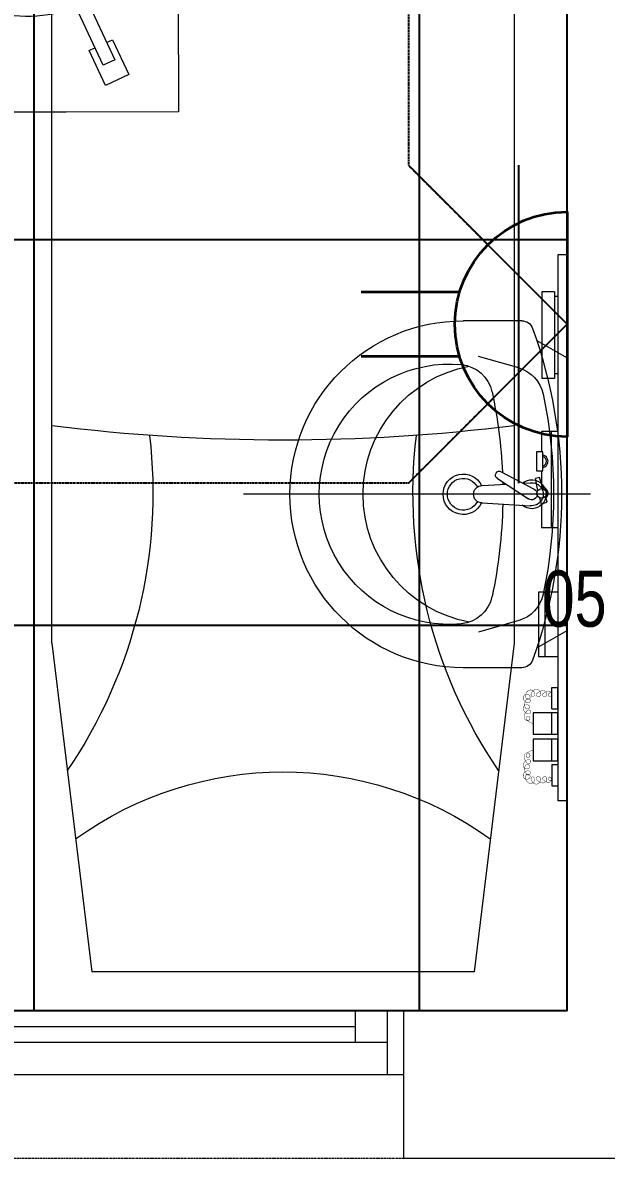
# Model space of a CAD drawing. Extents: x -12260 to 57327, y -29287 to 19916.
# Drawn here: x 28528 to 29437, y -13060 to -11292 of the extents above; entities that cross this region are included whole.
import ezdxf
from ezdxf.enums import TextEntityAlignment as Align

# ---------------------------------------------------------------- set-up
doc = ezdxf.new("R2010")
doc.units = 0
doc.header["$LTSCALE"] = 0.25
for name, pattern in [('01-First Floor-FUR$0$HIDDEN', [9.525, 6.35, -3.175]), ('DASHDOT', [25.4, 12.7, -6.35, 0, -6.35]), ('HIDDEN', [9.525, 6.35, -3.175])]:
    doc.linetypes.add(name, pattern=pattern)
for name, color, linetype, lineweight in [('01-First Floor-FUR$0$72_EGR_EQP_TAG', 142, 'Continuous', 5), ('01-First Floor-FUR$0$Aluminum', 251, 'Continuous', 5), ('01-First Floor-FUR$0$LOADING', 253, 'Continuous', 5), ('01-First Floor-FUR$0$Proj', 251, 'Continuous', 5), ('01-First Floor-FUR$0$SANIT', 250, 'Continuous', 5), ('01-First Floor-FUR$0$Walls', 251, 'Continuous', 5), ('E-LITE-CLNG-CNDT', 6, 'DASHDOT', 35), ('E-LITE-EXIT-NUMB', 6, 'Continuous', 25), ('E-POWR-FLOR-CNDT', 6, 'HIDDEN', 25), ('E-POWR-WALL @ 100', 4, 'Continuous', 35)]:
    doc.layers.add(name, color=color, linetype=linetype, lineweight=lineweight)
doc.layers.add('01-First Floor-FUR$0$FALSE CEILING', color=251, linetype='Continuous')
doc.styles.add('01-First Floor-FUR$0$X3G_ENTITY_257CFD', font='swisscl.ttf', dxfattribs={"height": 200})
doc.styles.add('DC_SIMPLEX', font='SIMPLEX.shx', dxfattribs={"width": 0.7})

# ---------------------------------------------------------------- blocks, each defined once
blk = doc.blocks.new('01-First Floor-FUR$0$lav-manta 60')
at = {"layer": '01-First Floor-FUR$0$SANIT'}
for p, q in [((0, 0.04), (0, -0.56)), ((-0.2658, -0.0529), (-0.2358, 0)), ((-0.2358, 0), (0.2358, 0)), ((0.2658, -0.0529), (0.2358, 0)), ((0.0389, -0.1142), (0.0087, -0.0575)), ((-0.015, -0.1473), (-0.0199, -0.064)), ((0.0274, -0.121), (-0.0078, -0.0673)), ((0.0191, -0.077), (0.0199, -0.064)), ((-0.3, -0.0789), (-0.3, -0.18)), ((-0.2185, -0.0841), (-0.2383, -0.1537)), ((0.2185, -0.0841), (0.2383, -0.1537)), ((0.3, -0.0789), (0.3, -0.18)), ((0.015, -0.1473), (0.0174, -0.1057))]:
    blk.add_line(p, q, dxfattribs=at)
for centre, radius, start, end in [((0, -0.8557), 0.8457, 70.1771, 109.8229), ((0, -0.8696), 0.8457, 78.1914, 101.8086), ((0, -0.0617), 0.025, 320.7474, 220.368), ((-0.1608, -0.1006), 0.06, 101.8086, 164.0794), ((0, -0.0617), 0.02, 353.2671, 186.682), ((0, -0.0617), 0.00966, 25.4127, 215.9577), ((0.1608, -0.1006), 0.06, 15.9206, 78.1914), ((-0.28, -0.0789), 0.02, 109.8229, 180), ((0.28, -0.0789), 0.02, 0, 70.1771), ((0, -0.9572), 0.8457, 91.1572, 102.0883), ((0, -0.9572), 0.8457, 88.5486, 88.844), ((0.0332, -0.1176), 0.00666, 210.6852, 30.6852), ((0, -0.9572), 0.8457, 77.9117, 87.4274), ((-0.1645, -0.189), 0.06, 102.0883, 174.8142), ((0.1645, -0.189), 0.06, 5.1858, 77.9117), ((0, -0.18), 0.035, 115.3106, 64.6894), ((0, -0.18), 0.0275, 117.1496, 62.8504), ((0, -0.1473), 0.015, 180, 0), ((0, -0.1282), 0.2252, 190.6097, 349.3903), ((0, -0.18), 0.3, 180, 0), ((0, -0.2039), 0.2252, 174.8142, 5.1858)]:
    blk.add_arc(centre, radius, start, end, dxfattribs=at)
blk = doc.blocks.new('01-First Floor-FUR$0$ME19011A-P')
for p, q in [((-0.425, 0), (0.425, 0)), ((-0.425, 0), (-0.425, -0.015)), ((0.425, 0), (0.425, -0.015)), ((-0.425, -0.015), (0.425, -0.015)), ((-0.36, -0.015), (-0.36, -0.0198)), ((-0.24, -0.015), (-0.24, -0.0198)), ((-0.15, -0.015), (-0.15, -0.04)), ((0, -0.015), (0, -0.04)), ((0.1, -0.015), (0.1, -0.045)), ((0.2, -0.045), (0.2, -0.015)), ((0.2818, -0.015), (0.2484, -0.015)), ((0.2484, -0.0243), (0.2484, -0.015)), ((0.2818, -0.0243), (0.2818, -0.015)), ((0.3211, -0.015), (0.2877, -0.015)), ((0.2877, -0.015), (0.2877, -0.0531)), ((0.3211, -0.0531), (0.3211, -0.015)), ((0.3623, -0.015), (0.3289, -0.015)), ((0.3289, -0.015), (0.3289, -0.0531)), ((0.3623, -0.0531), (0.3623, -0.015)), ((0.3682, -0.0243), (0.3682, -0.015)), ((0.3682, -0.015), (0.4016, -0.015)), ((0.4016, -0.0243), (0.4016, -0.015)), ((-0.3675, -0.0198), (-0.2325, -0.0198)), ((-0.3675, -0.0198), (-0.3675, -0.0399)), ((-0.2325, -0.0198), (-0.2325, -0.0399)), ((-0.15, -0.025), (0, -0.025)), ((-0.0402, -0.0312), (-0.0496, -0.0337)), ((-0.0376, -0.0409), (-0.0402, -0.0312)), ((0.1, -0.035), (0.2, -0.035)), ((0.2818, -0.0243), (0.2484, -0.0243)), ((0.3211, -0.0243), (0.2877, -0.0243)), ((0.3623, -0.0243), (0.3289, -0.0243)), ((0.3682, -0.0243), (0.4016, -0.0243)), ((-0.3675, -0.0399), (-0.2325, -0.0399)), ((-0.15, -0.04), (-0.1187, -0.04)), ((-0.0887, -0.04), (-0.0637, -0.04)), ((-0.0606, -0.0371), (-0.0787, -0.0432)), ((-0.0787, -0.0432), (-0.077, -0.0497)), ((-0.0582, -0.046), (-0.077, -0.0497)), ((-0.047, -0.0434), (-0.0376, -0.0409)), ((-0.0379, -0.04), (0, -0.04)), ((0.1, -0.045), (0.2, -0.045)), ((0.2877, -0.0531), (0.3211, -0.0531)), ((0.3289, -0.0531), (0.3623, -0.0531))]:
    blk.add_line(p, q)
at = {"color": 8, "const_width": 0.000601}
for points in [[(0.3044, -0.0531, -0.184574), (0.2977, -0.0636, -1.44364), (0.2961, -0.0581, -0.837915), (0.2969, -0.0664, -0.30536), (0.2839, -0.062, -1.584726), (0.2894, -0.0609, -0.253153), (0.2827, -0.0684, -0.874198), (0.2775, -0.0585, -0.915253), (0.2791, -0.0658, -0.223821), (0.2683, -0.0644, -1.703343), (0.272, -0.0597, -0.588962), (0.2621, -0.068, -0.717795), (0.2625, -0.0581, -0.983104), (0.2645, -0.0644, -0.326362), (0.2534, -0.0609, -0.758716), (0.2609, -0.0514, -0.906186), (0.2593, -0.0565, -0.189488), (0.2526, -0.0522, -0.7948), (0.2613, -0.0423, -1.223996), (0.2574, -0.047, -0.072149), (0.2534, -0.0403, -0.645886), (0.2609, -0.0324, -1.366917), (0.2574, -0.0371, -0.078415), (0.2542, -0.0308, -0.723006), (0.2613, -0.0256, -1.105484), (0.2582, -0.0292, -0.221197), (0.2566, -0.0243, -0.221197)], [(0.3456, -0.0531, 0.184574), (0.3523, -0.0636, 1.44364), (0.3539, -0.0581, 0.837915), (0.3531, -0.0664, 0.30536), (0.3661, -0.062, 1.584726), (0.3606, -0.0609, 0.253153), (0.3673, -0.0684, 0.874198), (0.3725, -0.0585, 0.915253), (0.3709, -0.0658, 0.223821), (0.3817, -0.0644, 1.703343), (0.378, -0.0597, 0.588962), (0.3879, -0.068, 0.717795), (0.3875, -0.0581, 0.983104), (0.3855, -0.0644, 0.326362), (0.3966, -0.0609, 0.758716), (0.3891, -0.0514, 0.906186), (0.3907, -0.0565, 0.189488), (0.3974, -0.0522, 0.7948), (0.3887, -0.0423, 1.223996), (0.3926, -0.047, 0.072149), (0.3966, -0.0403, 0.645886), (0.3891, -0.0324, 1.366917), (0.3926, -0.0371, 0.078415), (0.3958, -0.0308, 0.723006), (0.3887, -0.0256, 1.105484), (0.3918, -0.0292, 0.221197), (0.3934, -0.0243, 0.221197)]]:
    blk.add_lwpolyline(points, format="xyb", dxfattribs=at)
blk.add_lwpolyline([(-0.1187, -0.0482), (-0.0887, -0.0482), (-0.0887, -0.0382), (-0.1187, -0.0382)], close=True)
blk.add_circle((-0.0537, -0.04), 0.0075)
for centre, radius, start, end in [((-0.1037, -0.04), 0.01, 10.4593, 169.5407), ((-0.1037, -0.04), 0.0075, 14.0075, 165.9925), ((-0.0537, -0.04), 0.01, 45, 180)]:
    blk.add_arc(centre, radius, start, end)
blk = doc.blocks.new('01-First Floor-FUR$0$M.44.57.64')
at = {"layer": '01-First Floor-FUR$0$LOADING', "xscale": 1000.000000000002, "yscale": 1000.000000000002, "zscale": 1000.000000000002, "rotation": 225.9999036123427}
blk.add_blockref('01-First Floor-FUR$0$ME19011A-P', (-80806.9, 16720.7), dxfattribs=at)
blk = doc.blocks.new('01-First Floor-FUR$0$HF13902-P')
at = {"linetype": 'Continuous'}
for points in [[(0.36, -0.5224), (0.36, -0.5224), (0.36, -0.5224), (0.36, -0.5224), (0.36, -0.5224), (0.36, -0.5224), (0.36, -0.5224), (0.36, -0.5224), (0.36, -0.5224), (0.36, -0.5224), (0.36, -0.5224), (0.36, -0.5224), (0.36, -0.5224), (0.36, -0.5224), (0.36, -0.5224), (0.36, -0.5224), (0.36, -0.5224), (0.36, -0.5224), (0.36, -0.5224), (0.36, -0.5224), (0.36, -0.5224), (0.36, -0.5224), (0.36, -0.5224), (0.36, -0.5224), (0.36, -0.5224), (0.36, -0.5224), (0.36, -0.5224), (0.36, -0.5224), (0.36, -0.5224), (0.36, -0.5224), (0.36, -0.5224), (0.36, -0.5224), (0.36, -0.5224), (0.36, -0.5224), (0.36, -0.5224), (0.36, -0.5224), (0.36, -0.5224), (0.36, -0.5224), (0.36, -0.5224), (0.36, -0.5224), (0.36, -0.5224), (0.36, -0.5224), (0.36, -0.5224), (0.36, -0.5224), (0.36, -0.5224), (0.36, -0.5224), (0.36, -0.5224), (0.36, -0.5224), (0.36, -0.5224), (0.36, -0.5224), (0.36, -0.5224), (0.36, -0.5224), (0.36, -0.5224), (0.36, -0.5224), (0.36, -0.5224), (0.36, -0.5224), (0.36, -0.5224), (0.36, -0.5224), (0.36, -0.5224), (0.36, -0.5224), (0.36, -0.5224), (0.36, -0.5224), (0.36, -0.5224), (0.36, -0.5224), (0.36, -0.5224), (0.36, -0.5224), (0.36, -0.5224), (0.36, -0.5224), (0.36, -0.5224), (0.36, -0.5224), (0.36, -0.5224), (0.36, -0.5224), (0.36, -0.5224), (0.36, -0.5224), (0.36, -0.5224), (0.36, -0.5224), (0.36, -0.5224), (0.36, -0.5224), (0.36, -0.5224), (0.36, -0.5224), (0.36, -0.5224), (0.36, -0.5224), (0.36, -0.5224), (0.36, -0.5224), (0.36, -0.5224), (0.36, -0.5224), (0.36, -0.5224), (0.36, -0.5224), (0.36, -0.5224), (0.36, -0.5224), (0.36, -0.5224), (0.36, -0.5224), (0.36, -0.5224), (0.36, -0.5224), (0.36, -0.5224), (0.36, -0.5224), (0.36, -0.5224), (0.36, -0.5224), (0.36, -0.5224), (0.36, -0.5224), (0.36, -0.5224), (0.36, -0.5224), (0.36, -0.5224), (0.36, -0.5224), (0.36, -0.5224), (0.36, -0.5224), (0.36, -0.5224), (0.36, -0.5224), (0.36, -0.5224), (0.36, -0.5224), (0.36, -0.5224), (0.36, -0.5224), (0.36, -0.5224), (0.36, -0.5224), (0.36, -0.5224), (0.36, -0.5224), (0.36, -0.5224), (0.36, -0.5224), (0.36, -0.5224), (0.36, -0.5224), (0.36, -0.5224), (0.36, -0.5224), (0.36, -0.5224), (0.36, -0.5224), (0.36, -0.5224), (0.36, -0.5224), (0.36, -0.5224), (0.36, -0.5224), (0.36, -0.5224), (0.36, -0.5224), (0.36, -0.5224), (0.36, -0.5224), (0.36, -0.5224), (0.36, -0.5224), (0.36, -0.5224), (0.36, -0.5224), (0.36, -0.5224), (0.36, -0.5224), (0.36, -0.5224), (0.36, -0.5224), (0.36, -0.5224), (0.36, -0.5224), (0.36, -0.5224), (0.36, -0.5224), (0.36, -0.5224), (0.36, -0.5224), (0.36, -0.5224), (0.36, -0.5224), (0.36, -0.5224), (0.36, -0.5224), (0.36, -0.5224), (0.36, -0.5224), (0.36, -0.5224), (0.36, -0.5224), (0.36, -0.5224), (0.36, -0.5224), (0.36, -0.5224), (0.36, -0.5224), (0.36, -0.5224), (0.36, -0.5224), (0.36, -0.5224), (0.36, -0.5224), (0.36, -0.5224), (0.36, -0.5224), (0.36, -0.5224), (0.36, -0.5224), (0.36, -0.5224), (0.36, -0.5224), (0.36, -0.5224), (0.36, -0.5224), (0.36, -0.5224), (0.36, -0.5224), (0.36, -0.5224), (0.36, -0.5224), (0.36, -0.5224), (0.36, -0.5224), (0.36, -0.5224), (0.36, -0.5224), (0.36, -0.5224), (0.36, -0.5224), (0.36, -0.5224), (0.36, -0.5224), (0.36, -0.5224), (0.36, -0.5224), (0.36, -0.5224), (0.36, -0.5224), (0.36, -0.5224), (0.36, -0.5224), (0.36, -0.5224), (0.36, -0.5224), (0.36, -0.5224), (0.36, -0.5224), (0.36, -0.5224), (0.36, -0.5224), (0.36, -0.5224), (0.36, -0.5224), (0.36, -0.5224), (0.36, -0.5224), (0.36, -0.5224), (0.36, -0.5224), (0.36, -0.5224), (0.36, -0.5224), (0.36, -0.5224), (0.36, -0.5224), (0.36, -0.5224), (0.36, -0.5224), (0.36, -0.5224), (0.36, -0.5224), (0.36, -0.5224), (0.36, -0.5224), (0.36, -0.5224), (0.36, -0.5224), (0.36, -0.5224), (0.36, -0.5224), (0.36, -0.5224), (0.36, -0.5224), (0.36, -0.5224), (0.36, -0.5224), (0.36, -0.5224)], [(0.36, -0.5224), (0.36, -0.5224), (0.36, -0.5224), (0.36, -0.5224), (0.36, -0.5224), (0.36, -0.5224), (0.36, -0.5224), (0.36, -0.5224), (0.36, -0.5224), (0.36, -0.5224), (0.36, -0.5224), (0.36, -0.5224), (0.36, -0.5224), (0.36, -0.5224), (0.36, -0.5224), (0.36, -0.5224), (0.36, -0.5224), (0.36, -0.5224), (0.36, -0.5224), (0.36, -0.5224), (0.36, -0.5224), (0.36, -0.5224), (0.36, -0.5224), (0.36, -0.5224), (0.36, -0.5224), (0.36, -0.5224), (0.36, -0.5224), (0.36, -0.5224), (0.36, -0.5224), (0.36, -0.5224), (0.36, -0.5224), (0.36, -0.5224), (0.36, -0.5224), (0.36, -0.5224), (0.36, -0.5224), (0.36, -0.5224), (0.36, -0.5224), (0.36, -0.5224), (0.36, -0.5224), (0.36, -0.5224), (0.36, -0.5224), (0.36, -0.5224), (0.36, -0.5224), (0.36, -0.5224), (0.36, -0.5224), (0.36, -0.5224), (0.36, -0.5224), (0.36, -0.5224), (0.36, -0.5224), (0.36, -0.5224), (0.36, -0.5224), (0.36, -0.5224), (0.36, -0.5224), (0.36, -0.5224), (0.36, -0.5224), (0.36, -0.5224), (0.36, -0.5224), (0.36, -0.5224), (0.36, -0.5224), (0.36, -0.5224), (0.36, -0.5224), (0.36, -0.5224), (0.36, -0.5224), (0.36, -0.5224), (0.36, -0.5224), (0.36, -0.5224), (0.36, -0.5224), (0.36, -0.5224), (0.36, -0.5224), (0.36, -0.5224), (0.36, -0.5224), (0.36, -0.5224), (0.36, -0.5224), (0.36, -0.5224), (0.36, -0.5224), (0.36, -0.5224), (0.36, -0.5224), (0.36, -0.5224), (0.36, -0.5224), (0.36, -0.5224), (0.36, -0.5224), (0.36, -0.5224), (0.36, -0.5224), (0.36, -0.5224), (0.36, -0.5224), (0.36, -0.5224), (0.36, -0.5224), (0.36, -0.5224), (0.36, -0.5224), (0.36, -0.5224), (0.36, -0.5224), (0.36, -0.5224), (0.36, -0.5224), (0.36, -0.5224), (0.36, -0.5224), (0.36, -0.5224), (0.36, -0.5224), (0.36, -0.5224), (0.36, -0.5224), (0.36, -0.5224), (0.36, -0.5224), (0.36, -0.5224), (0.36, -0.5224), (0.36, -0.5224), (0.36, -0.5224), (0.36, -0.5224), (0.36, -0.5224), (0.36, -0.5224), (0.36, -0.5224), (0.36, -0.5224), (0.36, -0.5224), (0.36, -0.5224), (0.36, -0.5224), (0.36, -0.5224), (0.36, -0.5224), (0.36, -0.5224), (0.36, -0.5224), (0.36, -0.5224), (0.36, -0.5224), (0.36, -0.5224), (0.36, -0.5224), (0.36, -0.5224), (0.36, -0.5224), (0.36, -0.5224), (0.36, -0.5224), (0.36, -0.5224), (0.36, -0.5224), (0.36, -0.5224), (0.36, -0.5224), (0.36, -0.5224), (0.36, -0.5224), (0.36, -0.5224), (0.36, -0.5224), (0.36, -0.5224), (0.36, -0.5224), (0.36, -0.5224), (0.36, -0.5224), (0.36, -0.5224), (0.36, -0.5224), (0.36, -0.5224), (0.36, -0.5224), (0.36, -0.5224), (0.36, -0.5224), (0.36, -0.5224), (0.36, -0.5224), (0.36, -0.5224), (0.36, -0.5224), (0.36, -0.5224), (0.36, -0.5224), (0.36, -0.5224), (0.36, -0.5224), (0.36, -0.5224), (0.36, -0.5224), (0.36, -0.5224), (0.36, -0.5224), (0.36, -0.5224), (0.36, -0.5224), (0.36, -0.5224), (0.36, -0.5224), (0.36, -0.5224), (0.36, -0.5224), (0.36, -0.5224), (0.36, -0.5224), (0.36, -0.5224), (0.36, -0.5224), (0.36, -0.5224), (0.36, -0.5224), (0.36, -0.5224), (0.36, -0.5224), (0.36, -0.5224), (0.36, -0.5224), (0.36, -0.5224), (0.36, -0.5224), (0.36, -0.5224), (0.36, -0.5224), (0.36, -0.5224), (0.36, -0.5224), (0.36, -0.5224), (0.36, -0.5224), (0.36, -0.5224), (0.36, -0.5224), (0.36, -0.5224), (0.36, -0.5224), (0.36, -0.5224), (0.36, -0.5224), (0.36, -0.5224), (0.36, -0.5224), (0.36, -0.5224), (0.36, -0.5224), (0.36, -0.5224), (0.36, -0.5224), (0.36, -0.5224), (0.36, -0.5224), (0.36, -0.5224), (0.36, -0.5224), (0.36, -0.5224), (0.36, -0.5224), (0.36, -0.5224), (0.36, -0.5224), (0.36, -0.5224), (0.36, -0.5224), (0.36, -0.5224), (0.36, -0.5224), (0.36, -0.5224), (0.36, -0.5224), (0.36, -0.5224), (0.36, -0.5224), (0.36, -0.5224), (0.36, -0.5224), (0.36, -0.5224), (0.36, -0.5224), (0.36, -0.5224), (0.36, -0.5224), (0.36, -0.5224)], [(0.36, -0.5224), (0.36, -0.5224), (0.36, -0.5224), (0.36, -0.5224), (0.36, -0.5224), (0.36, -0.5224), (0.36, -0.5224), (0.36, -0.5224), (0.36, -0.5224), (0.36, -0.5224), (0.36, -0.5224), (0.36, -0.5224), (0.36, -0.5224), (0.36, -0.5224), (0.36, -0.5224), (0.36, -0.5224), (0.36, -0.5224), (0.36, -0.5224), (0.36, -0.5224), (0.36, -0.5224), (0.36, -0.5224), (0.36, -0.5224), (0.36, -0.5224), (0.36, -0.5224), (0.36, -0.5224), (0.36, -0.5224), (0.36, -0.5224), (0.36, -0.5224), (0.36, -0.5224), (0.36, -0.5224), (0.36, -0.5224), (0.36, -0.5224), (0.36, -0.5224), (0.36, -0.5224), (0.36, -0.5224), (0.36, -0.5224), (0.36, -0.5224), (0.36, -0.5224), (0.36, -0.5224), (0.36, -0.5224), (0.36, -0.5224), (0.36, -0.5224), (0.36, -0.5224), (0.36, -0.5224), (0.36, -0.5224), (0.36, -0.5224), (0.36, -0.5224), (0.36, -0.5224), (0.36, -0.5224), (0.36, -0.5224), (0.36, -0.5224), (0.36, -0.5224), (0.36, -0.5224), (0.36, -0.5224), (0.36, -0.5224), (0.36, -0.5224), (0.36, -0.5224), (0.36, -0.5224), (0.36, -0.5224), (0.36, -0.5224), (0.36, -0.5224), (0.36, -0.5224), (0.36, -0.5224), (0.36, -0.5224), (0.36, -0.5224), (0.36, -0.5224), (0.36, -0.5224), (0.36, -0.5224), (0.36, -0.5224), (0.36, -0.5224), (0.36, -0.5224), (0.36, -0.5224), (0.36, -0.5224), (0.36, -0.5224), (0.36, -0.5224), (0.36, -0.5224), (0.36, -0.5224), (0.36, -0.5224), (0.36, -0.5224), (0.36, -0.5224), (0.36, -0.5224), (0.36, -0.5224), (0.36, -0.5224), (0.36, -0.5224), (0.36, -0.5224), (0.36, -0.5224), (0.36, -0.5224), (0.36, -0.5224), (0.36, -0.5224), (0.36, -0.5224), (0.36, -0.5224), (0.36, -0.5224), (0.36, -0.5224), (0.36, -0.5224), (0.36, -0.5224), (0.36, -0.5224), (0.36, -0.5224), (0.36, -0.5224), (0.36, -0.5224), (0.36, -0.5224), (0.36, -0.5224), (0.36, -0.5224), (0.36, -0.5224), (0.36, -0.5224), (0.36, -0.5224), (0.36, -0.5224), (0.36, -0.5224), (0.36, -0.5224), (0.36, -0.5224), (0.36, -0.5224), (0.36, -0.5224), (0.36, -0.5224), (0.36, -0.5224), (0.36, -0.5224), (0.36, -0.5224), (0.36, -0.5224), (0.36, -0.5224), (0.36, -0.5224), (0.36, -0.5224), (0.36, -0.5224), (0.36, -0.5224), (0.36, -0.5224), (0.36, -0.5224), (0.36, -0.5224), (0.36, -0.5224), (0.36, -0.5224), (0.36, -0.5224), (0.36, -0.5224), (0.36, -0.5224), (0.36, -0.5224), (0.36, -0.5224), (0.36, -0.5224), (0.36, -0.5224), (0.36, -0.5224), (0.36, -0.5224), (0.36, -0.5224), (0.36, -0.5224), (0.36, -0.5224), (0.36, -0.5224), (0.36, -0.5224), (0.36, -0.5224), (0.36, -0.5224), (0.36, -0.5224), (0.36, -0.5224), (0.36, -0.5224), (0.36, -0.5224), (0.36, -0.5224), (0.36, -0.5224), (0.36, -0.5224), (0.36, -0.5224), (0.36, -0.5224), (0.36, -0.5224), (0.36, -0.5224), (0.36, -0.5224), (0.36, -0.5224), (0.36, -0.5224), (0.36, -0.5224), (0.36, -0.5224), (0.36, -0.5224), (0.36, -0.5224), (0.36, -0.5224), (0.36, -0.5224), (0.36, -0.5224), (0.36, -0.5224), (0.36, -0.5224), (0.36, -0.5224), (0.36, -0.5224), (0.36, -0.5224), (0.36, -0.5224), (0.36, -0.5224), (0.36, -0.5224), (0.36, -0.5224), (0.36, -0.5224), (0.36, -0.5224), (0.36, -0.5224), (0.36, -0.5224), (0.36, -0.5224), (0.36, -0.5224), (0.36, -0.5224), (0.36, -0.5224), (0.36, -0.5224), (0.36, -0.5224), (0.36, -0.5224), (0.36, -0.5224), (0.36, -0.5224), (0.36, -0.5224), (0.36, -0.5224), (0.36, -0.5224), (0.36, -0.5224), (0.36, -0.5224), (0.36, -0.5224), (0.36, -0.5224), (0.36, -0.5224), (0.36, -0.5224), (0.36, -0.5224), (0.36, -0.5224), (0.36, -0.5224), (0.36, -0.5224), (0.36, -0.5224), (0.36, -0.5224), (0.36, -0.5224), (0.36, -0.5224), (0.36, -0.5224), (0.36, -0.5224), (0.36, -0.5224), (0.36, -0.5224), (0.36, -0.5224), (0.36, -0.5224), (0.36, -0.5224), (0.36, -0.5224), (0.36, -0.5224), (0.36, -0.5224), (0.36, -0.5224), (0.36, -0.5224), (0.36, -0.5224), (0.36, -0.5224), (0.36, -0.5224), (0.36, -0.5224), (0.36, -0.5224), (0.36, -0.5224), (0.36, -0.5224), (0.36, -0.5224), (0.36, -0.5224), (0.36, -0.5224), (0.36, -0.5224), (0.36, -0.5224), (0.36, -0.5224), (0.36, -0.5224), (0.36, -0.5224), (0.36, -0.5224), (0.36, -0.5224), (0.36, -0.5224), (0.36, -0.5224), (0.36, -0.5224), (0.36, -0.5224), (0.36, -0.5224), (0.36, -0.5224), (0.36, -0.5224), (0.36, -0.5224), (0.36, -0.5224), (0.36, -0.5224), (0.36, -0.5224), (0.36, -0.5224), (0.36, -0.5224), (0.36, -0.5224), (0.36, -0.5224), (0.36, -0.5224), (0.36, -0.5224), (0.36, -0.5224), (0.36, -0.5224), (0.36, -0.5224), (0.36, -0.5224), (0.36, -0.5224), (0.36, -0.5224), (0.36, -0.5224), (0.36, -0.5224), (0.36, -0.5224), (0.36, -0.5224), (0.36, -0.5224), (0.36, -0.5224), (0.36, -0.5224), (0.36, -0.5224), (0.36, -0.5224), (0.36, -0.5224), (0.36, -0.5224), (0.36, -0.5224), (0.36, -0.5224), (0.36, -0.5224), (0.36, -0.5224), (0.36, -0.5224), (0.36, -0.5224), (0.36, -0.5224), (0.36, -0.5224), (0.36, -0.5224), (0.36, -0.5224), (0.36, -0.5224), (0.36, -0.5224)]]:
    blk.add_lwpolyline(points, close=True, dxfattribs=at)
for points in [[(0.36, -0.5224), (0.36, -0.5224), (0.36, -0.5224), (0.36, -0.5224), (0.36, -0.5224), (0.36, -0.5224), (0.36, -0.5224), (0.36, -0.5224)], [(0.36, -0.5224), (0.36, -0.5224), (0.36, -0.5224), (0.36, -0.5224), (0.36, -0.5224), (0.36, -0.5224), (0.36, -0.5224), (0.36, -0.5224), (0.36, -0.5224), (0.36, -0.5224), (0.36, -0.5224), (0.36, -0.5224), (0.36, -0.5224), (0.36, -0.5224), (0.36, -0.5224), (0.36, -0.5224), (0.36, -0.5224), (0.36, -0.5224), (0.36, -0.5224), (0.36, -0.5224), (0.36, -0.5224), (0.36, -0.5224), (0.36, -0.5224), (0.36, -0.5224), (0.36, -0.5224), (0.36, -0.5224), (0.36, -0.5224), (0.36, -0.5224), (0.36, -0.5224), (0.36, -0.5224), (0.36, -0.5224), (0.36, -0.5224), (0.36, -0.5224), (0.36, -0.5224), (0.36, -0.5224), (0.36, -0.5224), (0.36, -0.5224), (0.36, -0.5224), (0.36, -0.5224), (0.36, -0.5224), (0.36, -0.5224), (0.36, -0.5224), (0.36, -0.5224), (0.36, -0.5224), (0.36, -0.5224), (0.36, -0.5224), (0.36, -0.5224), (0.36, -0.5224), (0.36, -0.5224), (0.36, -0.5224), (0.36, -0.5224), (0.36, -0.5224), (0.36, -0.5224), (0.36, -0.5224), (0.36, -0.5224), (0.36, -0.5224), (0.36, -0.5224), (0.36, -0.5224), (0.36, -0.5224), (0.36, -0.5224), (0.36, -0.5224), (0.36, -0.5224), (0.36, -0.5224), (0.36, -0.5224), (0.36, -0.5224), (0.36, -0.5224), (0.36, -0.5224), (0.36, -0.5224), (0.36, -0.5224), (0.36, -0.5224), (0.36, -0.5224), (0.36, -0.5224), (0.36, -0.5224), (0.36, -0.5224), (0.36, -0.5224), (0.36, -0.5224), (0.36, -0.5224), (0.36, -0.5224), (0.36, -0.5224), (0.36, -0.5224), (0.36, -0.5224), (0.36, -0.5224), (0.36, -0.5224), (0.36, -0.5224), (0.36, -0.5224), (0.36, -0.5224), (0.36, -0.5224), (0.36, -0.5224), (0.36, -0.5224), (0.36, -0.5224), (0.36, -0.5224), (0.36, -0.5224), (0.36, -0.5224), (0.36, -0.5224), (0.36, -0.5224), (0.36, -0.5224), (0.36, -0.5224), (0.36, -0.5224), (0.36, -0.5224), (0.36, -0.5224), (0.36, -0.5224), (0.36, -0.5224), (0.36, -0.5224), (0.36, -0.5224), (0.36, -0.5224), (0.36, -0.5224), (0.36, -0.5224), (0.36, -0.5224), (0.36, -0.5224), (0.36, -0.5224), (0.36, -0.5224)], [(0.36, -0.5224), (0.36, -0.5224), (0.36, -0.5224), (0.36, -0.5224), (0.36, -0.5224), (0.36, -0.5224), (0.36, -0.5224), (0.36, -0.5224), (0.36, -0.5224), (0.36, -0.5224), (0.36, -0.5224), (0.36, -0.5224), (0.36, -0.5224), (0.36, -0.5224), (0.36, -0.5224), (0.36, -0.5224), (0.36, -0.5224)], [(0.36, -0.5224), (0.36, -0.5224), (0.36, -0.5224), (0.36, -0.5224), (0.36, -0.5224), (0.36, -0.5224), (0.36, -0.5224)], [(0.36, -0.5224), (0.36, -0.5224), (0.36, -0.5224), (0.36, -0.5224), (0.36, -0.5224), (0.36, -0.5224), (0.36, -0.5224), (0.36, -0.5224), (0.36, -0.5224), (0.36, -0.5224), (0.36, -0.5224), (0.36, -0.5224)], [(0.36, -0.5224), (0.36, -0.5224), (0.36, -0.5224), (0.36, -0.5224), (0.36, -0.5224), (0.36, -0.5224), (0.36, -0.5224), (0.36, -0.5224), (0.36, -0.5224), (0.36, -0.5224), (0.36, -0.5224), (0.36, -0.5224), (0.36, -0.5224), (0.36, -0.5224), (0.36, -0.5224), (0.36, -0.5224), (0.36, -0.5224), (0.36, -0.5224), (0.36, -0.5224), (0.36, -0.5224), (0.36, -0.5224), (0.36, -0.5224), (0.36, -0.5224), (0.36, -0.5224), (0.36, -0.5224), (0.36, -0.5224), (0.36, -0.5224), (0.36, -0.5224), (0.36, -0.5224), (0.36, -0.5224), (0.36, -0.5224), (0.36, -0.5224), (0.36, -0.5224), (0.36, -0.5224), (0.36, -0.5224), (0.36, -0.5224), (0.36, -0.5224), (0.36, -0.5224), (0.36, -0.5224), (0.36, -0.5224), (0.36, -0.5224), (0.36, -0.5224), (0.36, -0.5224), (0.36, -0.5224), (0.36, -0.5224), (0.36, -0.5224), (0.36, -0.5224), (0.36, -0.5224), (0.36, -0.5224), (0.36, -0.5224), (0.36, -0.5224), (0.36, -0.5224), (0.36, -0.5224), (0.36, -0.5224), (0.36, -0.5224), (0.36, -0.5224), (0.36, -0.5224), (0.36, -0.5224), (0.36, -0.5224), (0.36, -0.5224), (0.36, -0.5224), (0.36, -0.5224), (0.36, -0.5224), (0.36, -0.5224), (0.36, -0.5224), (0.36, -0.5224), (0.36, -0.5224), (0.36, -0.5224), (0.36, -0.5224), (0.36, -0.5224), (0.36, -0.5224), (0.36, -0.5224), (0.36, -0.5224), (0.36, -0.5224), (0.36, -0.5224), (0.36, -0.5224), (0.36, -0.5224), (0.36, -0.5224), (0.36, -0.5224), (0.36, -0.5224), (0.36, -0.5224), (0.36, -0.5224), (0.36, -0.5224), (0.36, -0.5224), (0.36, -0.5224), (0.36, -0.5224), (0.36, -0.5224), (0.36, -0.5224), (0.36, -0.5224)], [(0.36, -0.5224), (0.36, -0.5224), (0.36, -0.5224), (0.36, -0.5224), (0.36, -0.5224), (0.36, -0.5224), (0.36, -0.5224), (0.36, -0.5224), (0.36, -0.5224), (0.36, -0.5224)], [(0.36, -0.5224), (0.36, -0.5224), (0.36, -0.5224), (0.36, -0.5224), (0.36, -0.5224), (0.36, -0.5224), (0.36, -0.5224), (0.36, -0.5224), (0.36, -0.5224), (0.36, -0.5224)], [(0.36, -0.5224), (0.36, -0.5224), (0.36, -0.5224), (0.36, -0.5224), (0.36, -0.5224), (0.36, -0.5224), (0.36, -0.5224), (0.36, -0.5224), (0.36, -0.5224), (0.36, -0.5224), (0.36, -0.5224), (0.36, -0.5224), (0.36, -0.5224), (0.36, -0.5224), (0.36, -0.5224)], [(0.36, -0.5224), (0.36, -0.5224), (0.36, -0.5224), (0.36, -0.5224), (0.36, -0.5224), (0.36, -0.5224), (0.36, -0.5224), (0.36, -0.5224), (0.36, -0.5224), (0.36, -0.5224)], [(0.36, -0.5224), (0.36, -0.5224), (0.36, -0.5224), (0.36, -0.5224), (0.36, -0.5224), (0.36, -0.5224), (0.36, -0.5224)], [(0.36, -0.5224), (0.36, -0.5224), (0.36, -0.5224), (0.36, -0.5224), (0.36, -0.5224), (0.36, -0.5224), (0.36, -0.5224), (0.36, -0.5224), (0.36, -0.5224), (0.36, -0.5224)], [(0.36, -0.5224), (0.36, -0.5224), (0.36, -0.5224), (0.36, -0.5224), (0.36, -0.5224), (0.36, -0.5224), (0.36, -0.5224), (0.36, -0.5224), (0.36, -0.5224), (0.36, -0.5224), (0.36, -0.5224), (0.36, -0.5224), (0.36, -0.5224), (0.36, -0.5224), (0.36, -0.5224), (0.36, -0.5224), (0.36, -0.5224), (0.36, -0.5224)], [(0.36, -0.5224), (0.36, -0.5224), (0.36, -0.5224), (0.36, -0.5224), (0.36, -0.5224), (0.36, -0.5224), (0.36, -0.5224), (0.36, -0.5224), (0.36, -0.5224)]]:
    blk.add_lwpolyline(points, dxfattribs=at)
blk.add_circle((0.36, -0.5224), 0.000000101)
at = {"color": 8}
for centre, radius, start, end in [((0, 1.0679), 0.5515, 234.1788, 305.8212), ((-0.9704, 0.0819), 0.7679, 353.3222, 34.2669), ((0.9704, 0.0819), 0.7679, 145.7331, 186.6778), ((0, -2.9071), 2.9071, 82.8865, 97.1135)]:
    blk.add_arc(centre, radius, start, end, dxfattribs=at)
at = {"layer": '01-First Floor-FUR$0$LOADING'}
for p, q in [((-0.36, 0.3161), (-0.2975, 0.8276)), ((0.2975, 0.8276), (-0.2975, 0.8276)), ((0.36, 0.3161), (0.2975, 0.8276)), ((-0.36, 0.3161), (-0.36, -0.6824)), ((0.36, -0.6824), (0.36, 0.3161))]:
    blk.add_line(p, q, dxfattribs=at)
blk = doc.blocks.new('01-First Floor-FUR$0$HF11772-P')
at = {"layer": '01-First Floor-FUR$0$LOADING'}
for p, q in [((0.6, 0.35), (0, 0.35)), ((0, 0.175), (0, 0.35)), ((0.6, 0.175), (0.6, 0.35)), ((0, 0.175), (0, 0)), ((0.6, 0), (0.6, 0.175)), ((0, 0), (0.6, 0))]:
    blk.add_line(p, q, dxfattribs=at)
blk = doc.blocks.new('01-First Floor-FUR$0$ME10960-P')
for p, q in [((-0.3391, 0.5003), (-0.26, 0.6271)), ((-0.2339, 0.6108), (-0.26, 0.6271)), ((-0.2408, 0.5996), (-0.2314, 0.6148)), ((-0.2255, 0.6114), (-0.2222, 0.6167)), ((-0.2141, 0.6043), (-0.2108, 0.6096)), ((-0.2179, 0.5854), (-0.2085, 0.6005)), ((-0.2019, 0.5908), (-0.211, 0.5965)), ((-0.2089, 0.5797), (-0.1994, 0.5948)), ((-0.1935, 0.5915), (-0.1902, 0.5968)), ((-0.1821, 0.5843), (-0.1788, 0.5896)), ((-0.1996, 0.5436), (-0.1765, 0.5805)), ((-0.2813, 0.5246), (-0.2558, 0.5655)), ((-0.6354, -0.0201), (-0.2915, 0.531)), ((-0.3397, 0.5463), (-0.3503, 0.5293)), ((-0.3351, 0.5434), (-0.3458, 0.5264)), ((-0.3351, 0.5434), (-0.3397, 0.5463)), ((-0.3201, 0.5308), (-0.3366, 0.5411)), ((-0.2915, 0.531), (-0.225, 0.4895)), ((-0.2254, 0.4897), (-0.1999, 0.5307)), ((-0.3458, 0.5264), (-0.3503, 0.5293)), ((-0.3278, 0.5184), (-0.3443, 0.5287)), ((-0.3186, 0.4876), (-0.3391, 0.5003)), ((-0.2822, 0.4852), (-0.3272, 0.4131)), ((-0.2183, 0.4784), (-0.2152, 0.4834)), ((-0.2163, 0.4841), (-0.2152, 0.4834)), ((-0.559, -0.0678), (-0.2204, 0.4749)), ((-0.3054, 0.3995), (-0.2611, 0.4705)), ((-0.3272, 0.4131), (-0.3054, 0.3995)), ((0.0832, 0.2884), (0.0522, 0.1931)), ((0.1022, 0.2822), (0.0832, 0.2884)), ((0.0712, 0.1869), (0.1022, 0.2822)), ((-0.2368, 0.1844), (-0.2486, 0.1682)), ((-0.1557, 0.1255), (-0.2368, 0.1844)), ((-0.2486, 0.1682), (-0.1675, 0.1093)), ((-0.5737, 0.0787), (-0.4973, 0.0311)), ((-0.6048, 0.054), (-0.6048, 0.0289)), ((-0.5891, 0.054), (-0.6048, 0.054)), ((0, 0.054), (-0.483, 0.054)), ((-0.2572, 0.054), (-0.2572, 0.0376)), ((-0.1222, 0.054), (-0.1222, 0.0376)), ((-0.5994, 0.0376), (-0.6048, 0.0376)), ((-0.107, 0.0376), (-0.4933, 0.0376)), ((-0.107, 0.0376), (-0.107, -0.0376)), ((-0.3668, 0.0071), (-0.4138, 0.0071)), ((-0.4138, 0.0071), (-0.4138, -0.0017)), ((-0.3663, -0.0017), (-0.3668, 0.0071)), ((-0.1765, 0.0071), (-0.2234, 0.0071)), ((-0.2234, 0.0071), (-0.2234, -0.0017)), ((-0.1759, -0.0017), (-0.1765, 0.0071)), ((-0.1687, 0.0071), (-0.1687, -0.0017)), ((-0.1217, 0.0071), (-0.1687, 0.0071)), ((-0.1212, -0.0017), (-0.1217, 0.0071)), ((0.3, 0.01), (0.1997, 0.01)), ((0.3, -0.01), (0.3, 0.01)), ((-0.4138, -0.0017), (-0.3663, -0.0017)), ((-0.2234, -0.0017), (-0.1759, -0.0017)), ((-0.1687, -0.0017), (-0.1212, -0.0017)), ((0.1997, -0.01), (0.3, -0.01)), ((-0.6354, -0.0201), (-0.559, -0.0678)), ((-0.6048, -0.0392), (-0.6048, -0.054)), ((-0.107, -0.0376), (-0.5402, -0.0376)), ((-0.5811, -0.054), (-0.6048, -0.054)), ((0, -0.054), (-0.5504, -0.054)), ((-0.2184, -0.054), (-0.5184, -0.054)), ((-0.5184, -0.054), (-0.5184, -0.254)), ((-0.2184, -0.254), (-0.2184, -0.054)), ((-0.4624, -0.104), (-0.4784, -0.12)), ((-0.2744, -0.104), (-0.4624, -0.104)), ((-0.2744, -0.104), (-0.2584, -0.12)), ((-0.2344, -0.12), (-0.5024, -0.12)), ((-0.5024, -0.12), (-0.5024, -0.152)), ((-0.2344, -0.152), (-0.2344, -0.12)), ((-0.1675, -0.1093), (-0.2184, -0.1463)), ((-0.2184, -0.171), (-0.1557, -0.1255)), ((-0.2344, -0.152), (-0.5024, -0.152)), ((0.0522, -0.1931), (0.0832, -0.2884)), ((0.1022, -0.2822), (0.0712, -0.1869)), ((-0.5184, -0.254), (-0.2184, -0.254)), ((0.0832, -0.2884), (0.1022, -0.2822))]:
    blk.add_line(p, q)
for points in [[(-0.2078, 0.6109, 0.218824), (-0.2075, 0.6133, 0.092168), (-0.2087, 0.6155, 0.048864), (-0.2104, 0.6172, 0.036554), (-0.2128, 0.619, 0.036554), (-0.2155, 0.6204, 0.048864), (-0.2178, 0.6212, 0.092168), (-0.2204, 0.6213, 0.218824), (-0.2223, 0.62, 0.218824), (-0.2226, 0.6177, 0.092168), (-0.2214, 0.6154, 0.048864), (-0.2197, 0.6137, 0.036554), (-0.2173, 0.6119, 0.036554), (-0.2146, 0.6105, 0.048864), (-0.2123, 0.6097, 0.092168), (-0.2098, 0.6097, 0.218824)], [(-0.2093, 0.6119, 0.218824), (-0.2092, 0.6127, 0.092168), (-0.2101, 0.6144, 0.048864), (-0.2116, 0.6159, 0.036554), (-0.2138, 0.6175, 0.036554), (-0.2162, 0.6188, 0.048864), (-0.2182, 0.6194, 0.092168), (-0.2201, 0.6195, 0.218824), (-0.2208, 0.619, 0.218824), (-0.2209, 0.6182, 0.092168), (-0.22, 0.6166, 0.048864), (-0.2186, 0.6151, 0.036554), (-0.2163, 0.6134, 0.036554), (-0.2139, 0.6121, 0.048864), (-0.2119, 0.6115, 0.092168), (-0.21, 0.6114, 0.218824)], [(-0.1758, 0.591, 0.218824), (-0.1755, 0.5933, 0.092168), (-0.1767, 0.5955, 0.048864), (-0.1784, 0.5973, 0.036554), (-0.1809, 0.5991, 0.036554), (-0.1835, 0.6005, 0.048864), (-0.1858, 0.6012, 0.092168), (-0.1884, 0.6013, 0.218824), (-0.1903, 0.6, 0.218824), (-0.1906, 0.5977, 0.092168), (-0.1894, 0.5955, 0.048864), (-0.1877, 0.5937, 0.036554), (-0.1853, 0.5919, 0.036554), (-0.1826, 0.5905, 0.048864), (-0.1803, 0.5898, 0.092168), (-0.1778, 0.5897, 0.218824)], [(-0.1773, 0.5919, 0.218824), (-0.1772, 0.5928, 0.092168), (-0.1781, 0.5944, 0.048864), (-0.1796, 0.5959, 0.036554), (-0.1818, 0.5975, 0.036554), (-0.1843, 0.5988, 0.048864), (-0.1862, 0.5995, 0.092168), (-0.1881, 0.5995, 0.218824), (-0.1888, 0.5991, 0.218824), (-0.1889, 0.5983, 0.092168), (-0.188, 0.5966, 0.048864), (-0.1866, 0.5951, 0.036554), (-0.1843, 0.5935, 0.036554), (-0.1819, 0.5922, 0.048864), (-0.1799, 0.5915, 0.092168), (-0.178, 0.5915, 0.218824)]]:
    blk.add_lwpolyline(points, format="xyb", close=True)
for points in [[(-0.2314, 0.6148, 0.200732), (-0.2317, 0.6129, 0.097968), (-0.2301, 0.6094, 0.055099), (-0.2273, 0.6063, 0.041925), (-0.2229, 0.603, 0.041925), (-0.218, 0.6004, 0.055099), (-0.2139, 0.5993, 0.097968), (-0.2101, 0.5994, 0.200732), (-0.2085, 0.6005, 0.200732), (-0.2082, 0.6024, 0.097968), (-0.2098, 0.6059, 0.038397), (-0.2117, 0.6081, 0.041925)], [(-0.2231, 0.6153, 0.038397), (-0.226, 0.616, 0.097968), (-0.2298, 0.6159, 0.200732), (-0.2314, 0.6148, 0.200732)], [(-0.2255, 0.6114, 0.218824), (-0.2256, 0.6106, 0.092168), (-0.2248, 0.6089, 0.048864), (-0.2233, 0.6075, 0.036554), (-0.2211, 0.6058, 0.036554), (-0.2186, 0.6045, 0.048864), (-0.2167, 0.6039, 0.092168), (-0.2148, 0.6038, 0.218824), (-0.2141, 0.6043, 0.218824)], [(-0.2408, 0.5996, 0.200732), (-0.2412, 0.5977, 0.097968), (-0.2396, 0.5942, 0.055099), (-0.2367, 0.5911, 0.041925), (-0.2323, 0.5878, 0.041925), (-0.2274, 0.5853, 0.055099), (-0.2234, 0.5841, 0.097968), (-0.2195, 0.5842, 0.200732), (-0.2179, 0.5854, 0.200732)], [(-0.1994, 0.5948, 0.200732), (-0.1997, 0.5929, 0.097968), (-0.1981, 0.5894, 0.055099), (-0.1953, 0.5863, 0.041925), (-0.1909, 0.583, 0.041925), (-0.186, 0.5805, 0.055099), (-0.1819, 0.5793, 0.097968), (-0.1781, 0.5794, 0.200732), (-0.1765, 0.5805, 0.200732), (-0.1762, 0.5824, 0.097968), (-0.1778, 0.5859, 0.038397), (-0.1797, 0.5882, 0.041925)], [(-0.1911, 0.5953, 0.038397), (-0.194, 0.596, 0.097968), (-0.1978, 0.596, 0.200732), (-0.1994, 0.5948, 0.200732)], [(-0.1935, 0.5915, 0.218824), (-0.1937, 0.5907, 0.092168), (-0.1928, 0.589, 0.048864), (-0.1913, 0.5875, 0.036554), (-0.1891, 0.5859, 0.036554), (-0.1866, 0.5846, 0.048864), (-0.1847, 0.5839, 0.092168), (-0.1828, 0.5839, 0.218824), (-0.1821, 0.5843, 0.218824)], [(-0.1846, 0.5676, -0.585766), (-0.2368, 0.4756, 0.071283), (-0.2771, 0.4694, 0.067056)], [(-0.183, 0.5701, -0.592897), (-0.2368, 0.4729, 0.06702), (-0.2741, 0.4675, 0.148689)], [(-0.2089, 0.5797, 0.200732), (-0.2092, 0.5778, 0.097968), (-0.2076, 0.5743, 0.055099), (-0.2047, 0.5712, 0.041925), (-0.2003, 0.5679, 0.041925), (-0.1954, 0.5653, 0.055099), (-0.1914, 0.5642, 0.097968), (-0.1875, 0.5643, 0.200732), (-0.186, 0.5654, 0.200732)], [(-0.1956, 0.55, -0.332427), (-0.225, 0.4895, -0.091412), (-0.2591, 0.4858, 0.100344), (-0.2811, 0.4845, 0.100344)], [(-0.1891, 0.5604, -0.375238), (-0.2216, 0.4811, -0.094216), (-0.26, 0.4768, 0.051105), (-0.2696, 0.4773, 0.101879)]]:
    blk.add_lwpolyline(points, format="xyb")
for points in [[(-0.2627, 0.473), (-0.2822, 0.4852)], [(0.0929, 0.2537), (0.1025, 0.2506), (0.121, 0.3077), (0.083, 0.32), (0.0644, 0.263), (0.0739, 0.2599)], [(-0.2126, 0.1668), (-0.2067, 0.1749), (-0.2552, 0.2101), (-0.2787, 0.1778), (-0.2302, 0.1425), (-0.2243, 0.1506)], [(0.27, -0.01), (0.27, -0.02), (0.33, -0.02), (0.33, 0.02), (0.27, 0.02), (0.27, 0.01)], [(-0.2184, -0.1834), (-0.2067, -0.1749), (-0.2126, -0.1668)], [(0.0739, -0.2599), (0.0644, -0.263), (0.083, -0.32), (0.121, -0.3077), (0.1025, -0.2506), (0.0929, -0.2537)]]:
    blk.add_lwpolyline(points)
blk.add_lwpolyline([(-0.2819, 0.4723), (-0.2973, 0.4475), (-0.2876, 0.4415), (-0.2721, 0.4663)], close=True)
for centre, radius in [((-0.2323, 0.5401), 0.00988), ((-0.5648, 0.008), 0.0197), ((0, 0), 0.025), ((-0.4911, 0.0019), 0.00413), ((-0.3075, 0.0019), 0.00413)]:
    blk.add_circle(centre, radius)
for centre, radius, start, end in [((-0.2342, 0.538), 0.035, 347.9877, 128.0962), ((-0.2636, 0.553), 0.00839, 58.0419, 238.0419), ((-0.2742, 0.5359), 0.00839, 58.0419, 238.0419), ((-0.3304, 0.4687), 0.0142, 58.0419, 238.0419), ((-0.2321, 0.4562), 0.0127, 238.0419, 58.0419), ((0, 0), 0.2, 195.6643, 164.3357), ((0, 0), 0.054, 270, 90)]:
    blk.add_arc(centre, radius, start, end)
blk = doc.blocks.new('01-First Floor-FUR')
at = {"layer": '01-First Floor-FUR$0$Aluminum'}
for p, q in [((29121, -12830, 0), (27921, -12830, 0)), ((29046, -12880, 0), (29046, -12830, 0)), ((29096, -12930, 0), (29096, -12830, 0)), ((27996, -12855, 0), (29046, -12855, 0)), ((29096, -12880, 0), (27946, -12880, 0)), ((29121, -12930, 0), (27921, -12930, 0))]:
    blk.add_line(p, q, dxfattribs=at)
at = {"layer": '01-First Floor-FUR$0$FALSE CEILING', "linetype": 'Continuous'}
for p, q in [((28546, -12830), (28546, -8830)), ((29146, -12830), (29146, -8830)), ((25876, -11630), (29376, -11630)), ((25876, -12230), (29376, -12230))]:
    blk.add_line(p, q, dxfattribs=at)
at = {"layer": '01-First Floor-FUR$0$FALSE CEILING'}
blk.add_lwpolyline([(29376, -8830), (25876, -8830), (25876, -10710), (25876, -10710), (25876, -12830), (29376, -12830), (29376, -8830)], dxfattribs=at)
at = {"layer": '01-First Floor-FUR$0$Proj', "linetype": '01-First Floor-FUR$0$HIDDEN'}
blk.add_line((27921, -13060, 0), (29121, -13060, 0), dxfattribs=at)
at = {"layer": '01-First Floor-FUR$0$Walls'}
for p, q in [((29376, -8830), (29376, -12830)), ((29121, -12830, 0), (29376, -12830)), ((29121, -12830, 0), (29121, -13060, 0)), ((29121, -13060, 0), (30007.6, -13060, 0))]:
    blk.add_line(p, q, dxfattribs=at)
at = {"layer": '01-First Floor-FUR$0$LOADING', "extrusion": (-3.40138e-07, 7.24549e-07, -1), "xscale": 1000.000000000001, "yscale": 1000.000000000001, "zscale": 1000.000000000001, "rotation": 244.9459348235389}
blk.add_blockref('01-First Floor-FUR$0$ME10960-P', (-28535.2, -11082.7, 0.1), dxfattribs=at)
at = {"layer": '01-First Floor-FUR$0$LOADING', "xscale": -1000, "yscale": 1000, "zscale": 1000, "rotation": 180}
blk.add_blockref('01-First Floor-FUR$0$HF13902-P', (28933.2, -11942.2, -0.1), dxfattribs=at)
at = {"layer": '01-First Floor-FUR$0$LOADING', "extrusion": (-3.71389e-28, 3.9656e-29, -1), "xscale": 999.9999999999989, "yscale": 999.9999999999989, "zscale": -999.9999999999989, "rotation": 269.9444066382375}
blk.add_blockref('01-First Floor-FUR$0$HF11772-P', (-28769.8, -10831.3, 0.1), dxfattribs=at)
at = {"layer": '01-First Floor-FUR$0$LOADING', "xscale": -1, "rotation": 315.9999036123427}
blk.add_blockref('01-First Floor-FUR$0$M.44.57.64', (-40266.7, 32071.4, -0.1), dxfattribs=at)
at = {"layer": '01-First Floor-FUR$0$LOADING', "rotation": 44.00009638765732}
blk.add_blockref('01-First Floor-FUR$0$M.44.57.64', (99118.7, 32026.6, -0.1), dxfattribs=at)
at = {"layer": '01-First Floor-FUR$0$SANIT', "xscale": -900.000000000201, "yscale": 900.000000000201, "zscale": 900.000000000201, "rotation": 270}
blk.add_blockref('01-First Floor-FUR$0$lav-manta 60', (29376, -12026.4), dxfattribs=at)
at = {"layer": '01-First Floor-FUR$0$72_EGR_EQP_TAG', "insert": (29387.3, -12145.1, -0.1), "char_height": 87.47, "attachment_point": 2, "style": '01-First Floor-FUR$0$X3G_ENTITY_257CFD'}
blk.add_mtext('05', dxfattribs=at)
blk = doc.blocks.new('*U16')
for p, q in [((-0.5, -1.677), (-0.5, -3.211)), ((0.5, -1.677), (0.5, -3.211))]:
    blk.add_line(p, q)
blk.add_lwpolyline([(-1.75, 0, 1), (1.75, 0)], format="xyb", close=True)
at = {"layer": 'Defpoints'}
for p, q in [((-2.475, -2.475), (0, 0)), ((2.475, -2.475), (0, 0)), ((2.475, -0.758), (-2.475, -0.758))]:
    blk.add_line(p, q, dxfattribs=at)
at = {"layer": 'E-LITE-EXIT-NUMB', "style": 'DC_SIMPLEX', "width": 0.7, "flags": 8}
blk.add_attdef('TYPE', text='', height=2, rotation=360, dxfattribs=at).set_placement((-2.682, 5.238), align=Align.RIGHT)
blk.add_attdef('CIRCUIT', (2.682, 5.238), '', height=2, rotation=360, dxfattribs=at)

msp = doc.modelspace()

# ---------------------------------------------------------------- linework, layer by layer
at = {"layer": 'E-POWR-FLOR-CNDT'}
for points in [[(28066.2, -8953.7), (28189.9, -9077.5), (29028.5, -9077.5, -0.414214), (29128.5, -9177.5), (29128.5, -11514.3), (29252.3, -11638.1)], [(29260.8, -11877), (29128.5, -12009.3), (26510.1, -12009.3, 0.414214), (26410.1, -12109.3), (26410.1, -12582.5), (26286.4, -12706.3)]]:
    msp.add_lwpolyline(points, format="xyb", dxfattribs=at)

# ---------------------------------------------------------------- block references
at = {"layer": 'E-LITE-CLNG-CNDT'}
msp.add_blockref('01-First Floor-FUR', (0, 0), dxfattribs=at)
at = {"layer": 'E-POWR-WALL @ 100', "xscale": -100, "yscale": 100, "zscale": 100, "rotation": 270}
msp.add_blockref('*U16', (29376, -11761.8), dxfattribs=at)

doc.saveas('drawing.dxf')
